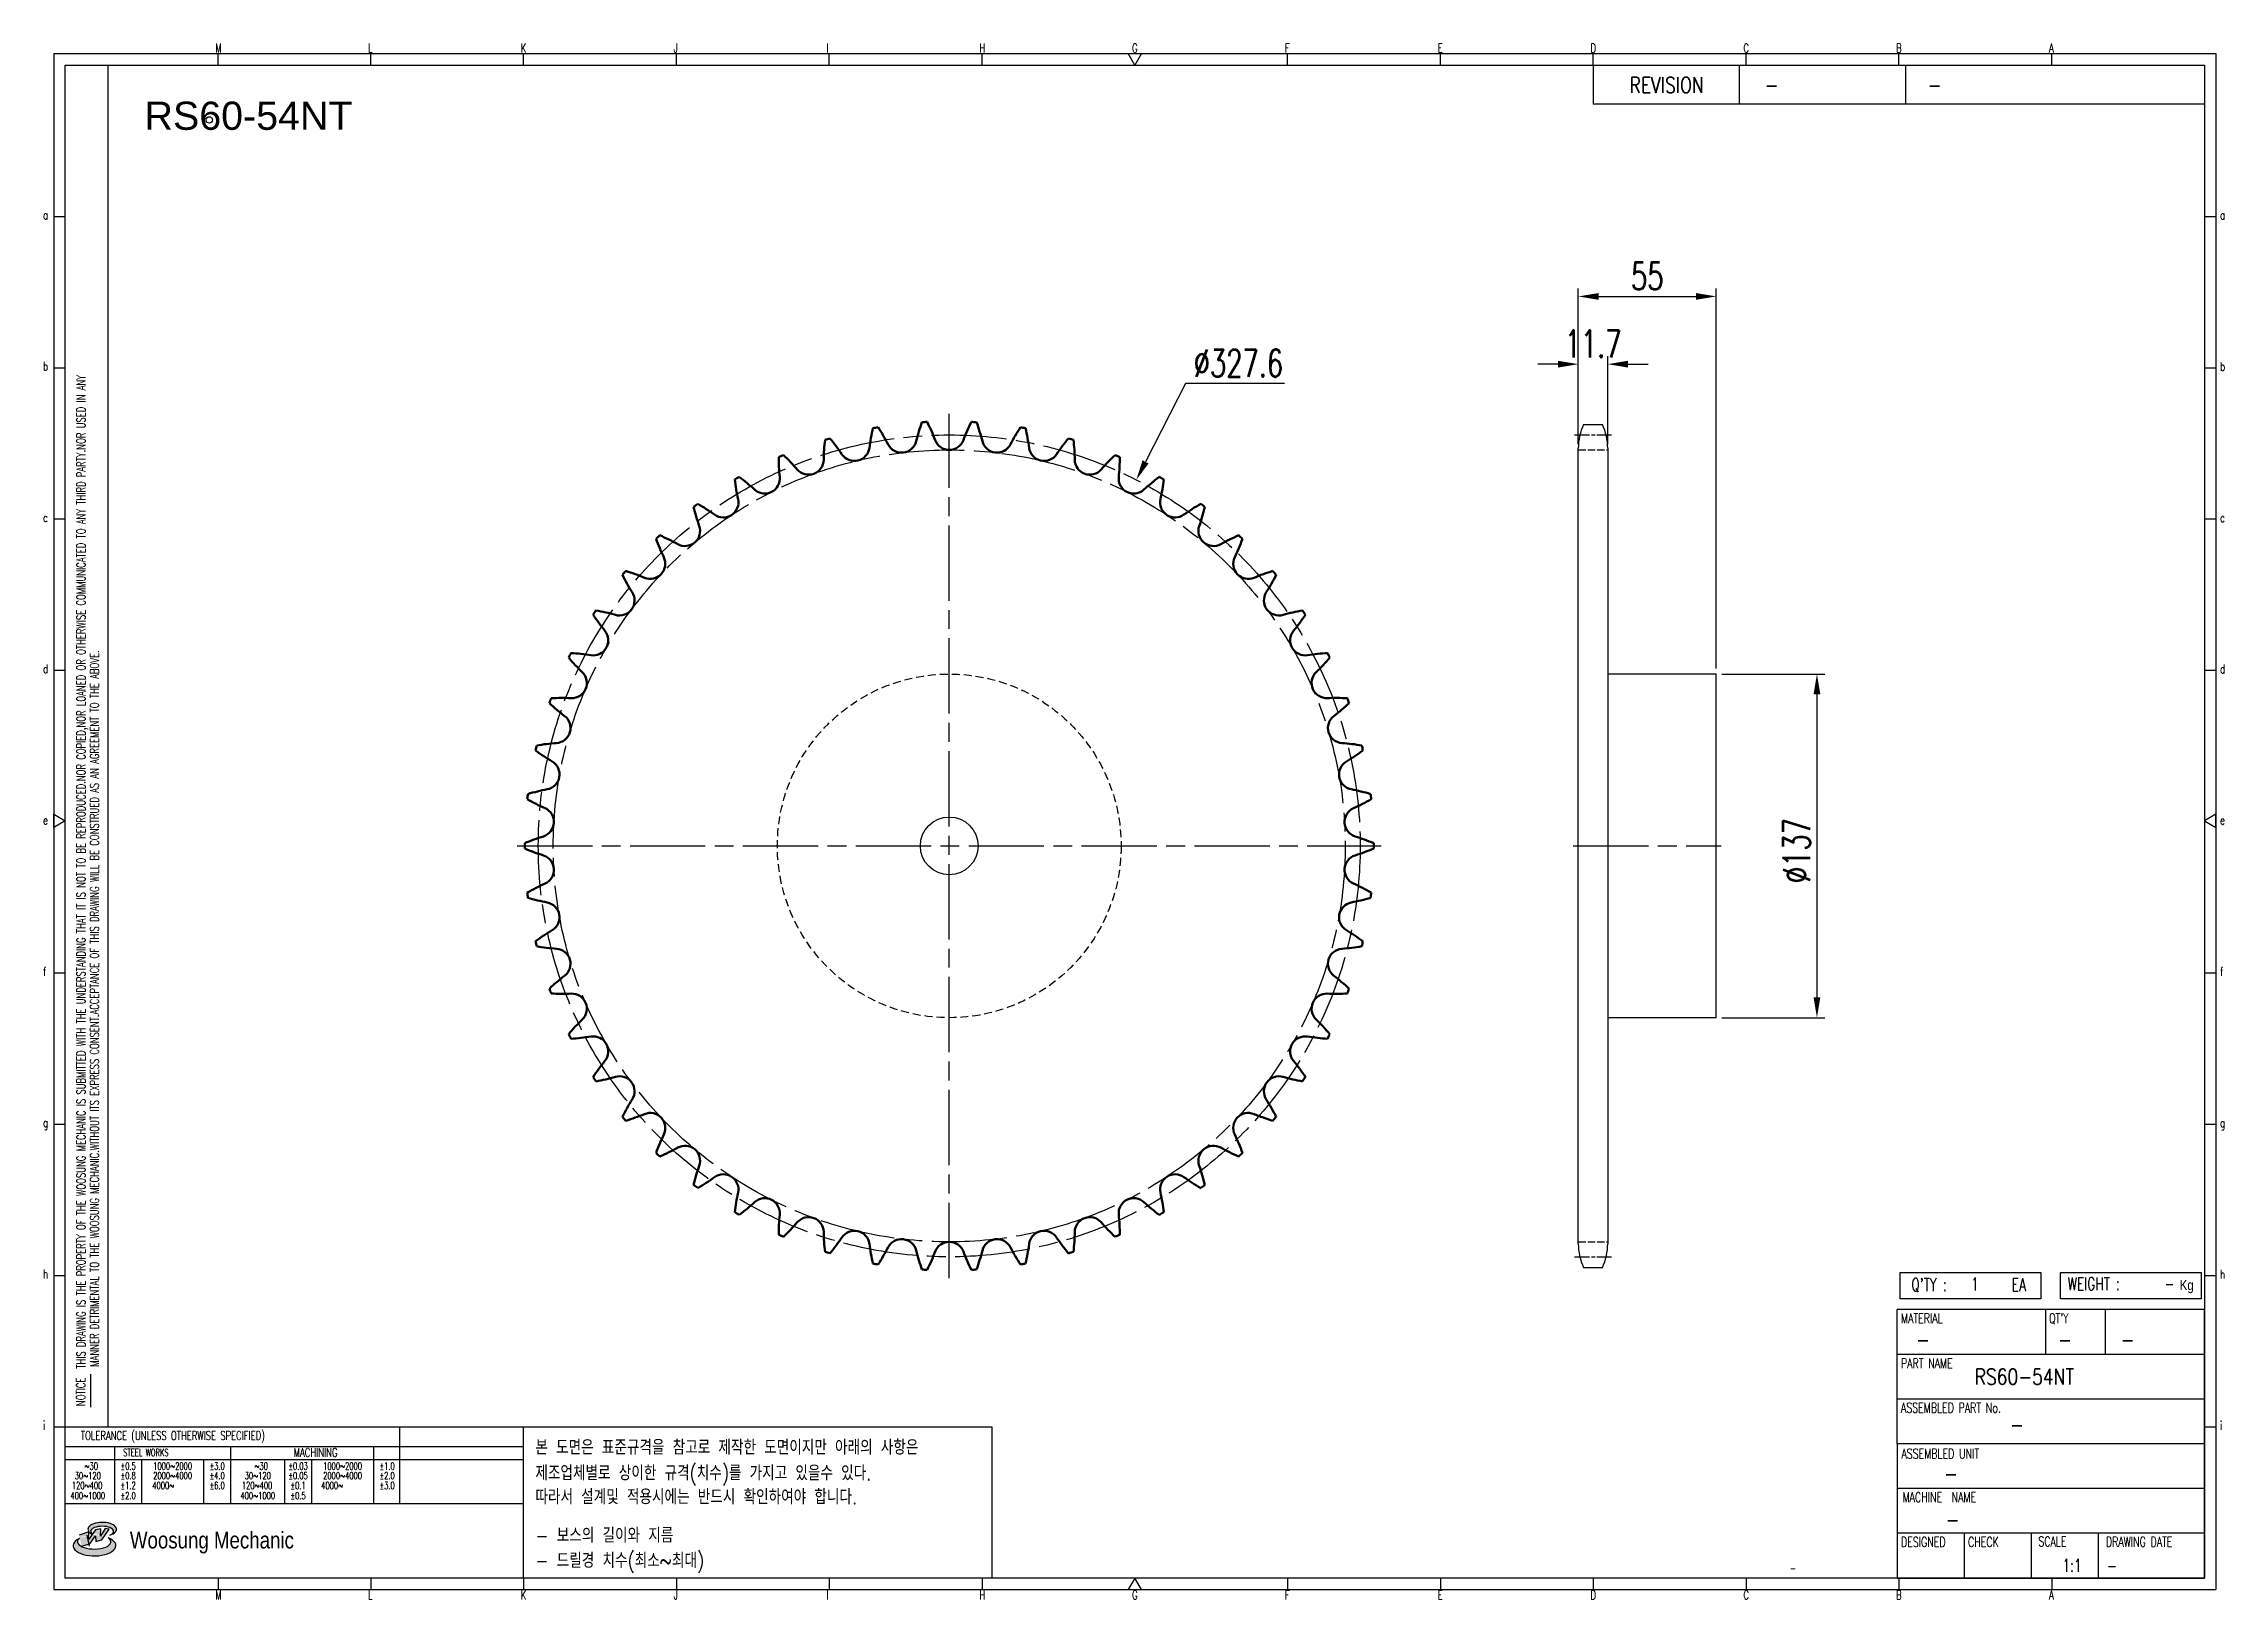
# Model space of a CAD drawing. Header units: millimetres. Extents: x 24039 to 24908, y 28 to 648.
import ezdxf
from ezdxf.enums import TextEntityAlignment as Align

# ---------------------------------------------------------------- set-up
doc = ezdxf.new("R2010")
doc.units = ezdxf.units.MM
for name, pattern in [('AM_ISO02W050', [7.5, 6, -1.5]), ('AM_ISO02W050x2', [3.75, 3, -0.75]), ('AM_ISO08W050', [18, 12, -1.5, 3, -1.5]), ('AM_ISO08W050x2', [9, 6, -0.75, 1.5, -0.75]), ('HIDDEN', [9.525, 6.35, -3.175])]:
    doc.linetypes.add(name, pattern=pattern)
for name, color, linetype, lineweight in [('AM_0N', 7, 'Continuous', 50), ('AM_3N', 6, 'AM_ISO02W050', 25), ('AM_7', 4, 'AM_ISO08W050', 25), ('AM_7N', 4, 'AM_ISO08W050', 25)]:
    doc.layers.add(name, color=color, linetype=linetype, lineweight=lineweight)
for name, color, linetype in [('HL', 2, 'HIDDEN'), ('S-DIM', 7, 'Continuous'), ('TITLE', 7, 'Continuous'), ('도면레이아웃', 7, 'Continuous')]:
    doc.layers.add(name, color=color, linetype=linetype)
doc.styles.add('HAN', font='ROMANS.shx', dxfattribs={"width": 0.7, "bigfont": 'whgtxt.shx'})
doc.styles.add('HKD_ST2', font='romans.shx', dxfattribs={"width": 0.7, "height": 4, "bigfont": '@extfont2.shx'})
doc.styles.add('HSG', font='SIMPLEX.shx', dxfattribs={"width": 0.7, "bigfont": 'HSG.shx'})
doc.styles.add('ROMANS', font='romans.shx', dxfattribs={"width": 0.7, "bigfont": 'whgtxt.shx'})
doc.styles.add('SLDTEXTSTYLE4', font='arial.ttf', dxfattribs={"width": 0.8})
doc.styles.get("Standard").update_dxf_attribs({"font": 'arial.ttf'})
doc.dimstyles.new('APP23', dxfattribs={"dimscale": 4.5, "dimtxt": 2.4, "dimasz": 1.8, "dimexe": 0.7, "dimexo": 0.5, "dimgap": 0.6, "dimtad": 1, "dimtoh": 1, "dimdec": 1, "dimrnd": 0.01, "dimzin": 9, "dimdsep": 46, "dimtxsty": 'HSG', "dimcen": 0, "dimclrd": 1, "dimclre": 1, "dimclrt": 256, "dimazin": 2, "dimtp": 1, "dimtm": 1, "dimtfac": 0.5, "dimtdec": 1, "dimtix": 1, "dimtofl": 0, "dimtmove": 0, "dimatfit": 3, "dimfxl": 0, "dimtvp": 1, "dimtolj": 2, "dimlwd": -1, "dimlwe": -1, "dimarcsym": 0})

# ---------------------------------------------------------------- blocks, each defined once
blk = doc.blocks.new('SUYWSHJH')
at = {"layer": '도면레이아웃'}
h = blk.add_hatch(color=10, dxfattribs=at)
h.paths.add_polyline_path([(1.544, 35.177), (1.554, 34.966), (1.779, 35.034), (2.054, 35.422), (1.908, 35.446), (1.728, 35.167), (1.741, 35.439), (1.547, 35.405), (1.292, 35.041), (1.295, 35.33), (0.943, 35.208), (1.03, 34.8), (1.336, 34.885)])
edge = h.paths.add_edge_path()
edge.add_ellipse((1.795, 35.421), major_axis=(-0.53, 0), ratio=0.487785, start_angle=122.36065, end_angle=403.39574)
edge.add_line((1.411, 35.244), (1.419, 35.261))
edge.add_ellipse((1.798, 35.344), major_axis=(-0.423, 0), ratio=0.444396, start_angle=131.58977, end_angle=386.19408, ccw=False)
edge = h.paths.add_edge_path()
edge.add_ellipse((1.512, 34.815), major_axis=(-0.793, 0), ratio=0.480113, start_angle=314.67633, end_angle=590.85213)
edge.add_ellipse((1.501, 34.958), major_axis=(-0.62, 0), ratio=0.43311, start_angle=331.7024, end_angle=574.42495, ccw=False)
for p, q in [((0, 90.118), (80.15, 90.118)), ((0, 90.118), (0, 33.191)), ((6.089, 89.693), (6.089, 90.118)), ((11.753, 89.693), (11.753, 90.118)), ((17.418, 89.693), (17.418, 90.118)), ((23.082, 89.693), (23.082, 90.118)), ((28.746, 89.693), (28.746, 90.118)), ((34.411, 89.693), (34.411, 90.118)), ((45.739, 89.693), (45.739, 90.118)), ((51.404, 89.693), (51.404, 90.118)), ((57.068, 89.693), (57.068, 90.118)), ((62.732, 89.693), (62.732, 90.118)), ((68.397, 89.693), (68.397, 90.118)), ((74.061, 89.693), (74.061, 90.118)), ((80.15, 90.118), (80.15, 33.191)), ((0, 84.085), (0.425, 84.085)), ((79.725, 84.085), (80.15, 84.085)), ((0, 78.478), (0.425, 78.478)), ((79.725, 78.478), (80.15, 78.478)), ((0, 72.87), (0.425, 72.87)), ((79.725, 72.87), (80.15, 72.87)), ((0, 67.262), (0.425, 67.262)), ((79.725, 67.262), (80.15, 67.262)), ((0, 56.047), (0.425, 56.047)), ((79.725, 56.047), (80.15, 56.047)), ((0, 50.439), (0.425, 50.439)), ((79.725, 50.439), (80.15, 50.439)), ((0, 44.832), (0.425, 44.832)), ((79.725, 44.832), (80.15, 44.832)), ((1.377, 39.947), (1.377, 41.174)), ((0, 39.224), (0.425, 39.224)), ((79.725, 39.224), (80.15, 39.224)), ((0, 33.191), (80.15, 33.191)), ((6.089, 33.616), (6.089, 33.191)), ((11.753, 33.616), (11.753, 33.191)), ((17.418, 33.616), (17.418, 33.191)), ((23.082, 33.616), (23.082, 33.191)), ((28.746, 33.616), (28.746, 33.191)), ((34.411, 33.616), (34.411, 33.191)), ((45.739, 33.616), (45.739, 33.191)), ((51.404, 33.616), (51.404, 33.191)), ((57.068, 33.616), (57.068, 33.191)), ((62.732, 33.616), (62.732, 33.191)), ((68.397, 33.616), (68.397, 33.191)), ((74.061, 33.616), (74.061, 33.191))]:
    blk.add_line(p, q)
at = {"color": 2}
for p, q in [((2.017, 39.224), (2.017, 89.693)), ((0.425, 39.224), (17.418, 39.224)), ((12.816, 39.224), (12.816, 36.382)), ((17.418, 33.616), (17.418, 39.224)), ((0.425, 38.487), (17.418, 38.487)), ((0.425, 38.012), (17.418, 38.012)), ((2.257, 38.487), (2.257, 36.382)), ((3.257, 38.012), (3.257, 36.382)), ((5.557, 38.012), (5.557, 36.382)), ((6.557, 38.5), (6.557, 36.382)), ((8.557, 38.012), (8.557, 36.382)), ((9.557, 38.026), (9.557, 36.382)), ((11.857, 38.487), (11.857, 36.382)), ((0.425, 36.382), (17.418, 36.382))]:
    blk.add_line(p, q, dxfattribs=at)
at = {"color": 6, "ltscale": 0.5}
for p, q in [((57.068, 89.693), (57.068, 88.246)), ((62.47, 89.693), (62.47, 88.246)), ((68.635, 89.693), (68.635, 88.246)), ((79.725, 88.246), (57.068, 88.246)), ((68.336, 38.59), (68.336, 43.563)), ((79.725, 43.563), (68.336, 43.563)), ((73.827, 43.563), (73.827, 41.905)), ((76.037, 43.563), (76.037, 41.905)), ((79.725, 38.59), (79.725, 43.563)), ((79.725, 41.905), (68.336, 41.905)), ((79.725, 40.248), (68.336, 40.248)), ((68.336, 38.59), (68.336, 33.616)), ((79.725, 38.59), (68.336, 38.59)), ((79.725, 33.616), (79.725, 38.59)), ((79.725, 36.932), (68.336, 36.932)), ((79.725, 35.274), (68.336, 35.274)), ((70.822, 33.616), (70.822, 35.274)), ((73.309, 33.616), (73.309, 35.274)), ((75.796, 33.616), (75.796, 35.274)), ((68.336, 33.616), (79.725, 33.616))]:
    blk.add_line(p, q, dxfattribs=at)
for points in [[(40.075, 89.693), (39.83, 90.118), (40.32, 90.118)], [(0.425, 89.693), (79.725, 89.693), (79.725, 33.616), (0.425, 33.616)], [(0.425, 61.679), (0, 61.433), (0, 61.924)], [(79.725, 61.679), (80.15, 61.433), (80.15, 61.924)], [(40.075, 33.616), (39.83, 33.191), (40.32, 33.191)]]:
    blk.add_lwpolyline(points, close=True)
at = {"layer": 'TITLE', "color": 20}
for p, q in [((68.449, 43.961), (68.449, 44.936)), ((68.449, 44.936), (73.654, 44.936)), ((73.654, 44.936), (73.654, 43.961)), ((74.39, 43.961), (74.39, 44.936)), ((74.39, 44.936), (79.595, 44.936)), ((79.595, 44.936), (79.595, 43.961)), ((73.654, 43.961), (68.449, 43.961)), ((79.595, 43.961), (74.39, 43.961))]:
    blk.add_line(p, q, dxfattribs=at)
at = {"layer": '도면레이아웃'}
for p, q in [((1.295, 35.33), (0.943, 35.208)), ((1.03, 34.8), (1.336, 34.885)), ((1.224, 35.208), (1.311, 34.8)), ((1.224, 35.208), (1.224, 35.208)), ((1.547, 35.405), (1.292, 35.041)), ((1.292, 35.041), (1.295, 35.33)), ((1.336, 34.885), (1.544, 35.177)), ((1.419, 35.261), (1.411, 35.244)), ((1.544, 35.177), (1.554, 34.966)), ((1.741, 35.439), (1.547, 35.405)), ((1.554, 34.966), (1.779, 35.034)), ((1.908, 35.446), (1.728, 35.167)), ((1.728, 35.167), (1.741, 35.439)), ((1.779, 35.034), (2.054, 35.422)), ((2.054, 35.422), (1.908, 35.446))]:
    blk.add_line(p, q, dxfattribs=at)
for centre, major_axis, ratio, start_param, end_param in [((1.795, 35.421), (-0.53, 0), 0.487785, 2.135596, 7.040584), ((1.512, 34.815), (-0.793, 0), 0.480113, 5.492138, 10.312315), ((1.501, 34.958), (-0.62, 0), 0.43311, 5.789299, 10.025607), ((1.798, 35.344), (-0.423, 0), 0.444396, 2.296675, 6.740358)]:
    blk.add_ellipse(centre, major_axis=major_axis, ratio=ratio, start_param=start_param, end_param=end_param, dxfattribs=at)
at = {"color": 4, "style": 'HKD_ST2', "width": 0.7}
for s, p in [('M', (5.988, 90.164)), ('L', (11.652, 90.164)), ('K', (17.316, 90.164)), ('J', (22.981, 90.164)), ('I', (28.645, 90.164)), ('H', (34.309, 90.164)), ('G', (39.974, 90.164)), ('F', (45.638, 90.164)), ('E', (51.302, 90.164)), ('D', (56.967, 90.164)), ('C', (62.631, 90.164)), ('B', (68.295, 90.164)), ('A', (73.96, 90.164)), ('a', (-0.395, 83.976)), ('a', (80.305, 83.97)), ('b', (-0.395, 78.368)), ('b', (80.305, 78.362)), ('c', (-0.395, 72.76)), ('c', (80.305, 72.754)), ('d', (-0.395, 67.153)), ('d', (80.305, 67.147)), ('e', (-0.395, 61.545)), ('e', (80.305, 61.539)), ('f', (-0.395, 55.937)), ('f', (80.305, 55.931)), ('g', (-0.395, 50.33)), ('g', (80.305, 50.324)), ('h', (-0.395, 44.722)), ('h', (80.305, 44.716)), ('i', (-0.395, 39.114)), ('i', (80.305, 39.108)), ('M', (5.988, 32.824)), ('L', (11.652, 32.824)), ('K', (17.316, 32.824)), ('J', (22.981, 32.824)), ('I', (28.645, 32.824)), ('H', (34.309, 32.824)), ('G', (39.974, 32.824)), ('F', (45.638, 32.824)), ('E', (51.302, 32.824)), ('D', (56.967, 32.824)), ('C', (62.631, 32.824)), ('B', (68.295, 32.824)), ('A', (73.96, 32.824))]:
    blk.add_text(s, height=0.326, dxfattribs=at).set_placement(p)
for s, height, style, width, p in [('REVISION', 0.5806, 'HAN', 0.8, (58.415, 88.664)), ('-', 0.581, 'HAN', 0.8, (63.426, 88.664)), ('-', 0.581, 'HAN', 0.8, (69.468, 88.664)), ("Q'TY : ", 0.4746, 'HKD_ST2', 0.7, (68.857, 44.253)), ('1', 0.475, 'HKD_ST2', 0.7, (71.071, 44.275)), ('EA', 0.4746, 'HKD_ST2', 0.7, (72.578, 44.253)), ('WEIGHT : ', 0.4746, 'HKD_ST2', 0.7, (74.65, 44.286)), ('-', 0.581, 'HAN', 0.8, (69.029, 42.157)), ('-', 0.581, 'HAN', 0.8, (74.289, 42.157)), ('-', 0.581, 'HAN', 0.8, (76.623, 42.157)), ('-', 0.581, 'HAN', 0.8, (72.515, 39.013)), ('-', 0.581, 'HAN', 0.8, (70.067, 37.189)), ('-', 0.581, 'HAN', 0.8, (70.126, 35.48)), ('1:1', 0.4746, 'HKD_ST2', 0.7, (74.458, 33.848)), ('-', 0.475, 'HKD_ST2', 0.7, (76.112, 33.837))]:
    blk.add_text(s, height=height, dxfattribs=dict(style=style, width=width)).set_placement(p)
at = {"color": 6, "style": 'HKD_ST2', "width": 0.7}
for s, p in [(' THIS DRAWING IS THE PROPERTY OF THE WOOSUNG MECHANIC IS SUBMITTED WITH THE UNDERSTANDING THAT IT IS NOT TO BE REPRODUCED.NOR COPIED,NOR LOANED OR OTHERWISE COMMUNICATED TO ANY THIRD PARTY.NOR USED IN ANY', (1.173, 41.217)), ('MANNER DETRIMENTAL TO THE WOOSUNG MECHANIC.WITHOUT ITS EXPRESS CONSENT.ACCEPTANCE OF THIS DRAWING WILL BE CONSTRUED AS AN AGREEMENT TO THE ABOVE.', (1.672, 41.447))]:
    blk.add_text(s, height=0.326266, rotation=90, dxfattribs=at).set_placement(p)
at = {"style": 'HKD_ST2', "width": 0.7}
blk.add_text('-', height=0.475, dxfattribs=at).set_placement((78.613, 44.286), align=Align.RIGHT)
at = {"color": 4, "style": 'HKD_ST2', "width": 0.7}
for s, height, p in [('MATERIAL', 0.3651, (68.474, 43.425)), ("QT'Y", 0.3651, (73.965, 43.425)), ('PART NAME', 0.3651, (68.474, 41.756)), ('ASSEMBLED PART No.', 0.36511, (68.474, 40.109)), ('ASSEMBLED UNIT', 0.36511, (68.49, 38.408)), ('MACHINE  NAME', 0.36511, (68.532, 36.794)), ('DESIGNED', 0.3651, (68.474, 35.136)), ('CHECK', 0.3651, (70.961, 35.136)), ('SCALE', 0.3651, (73.566, 35.153)), ('DRAWING DATE', 0.36511, (76.071, 35.141))]:
    blk.add_text(s, height=height, dxfattribs=at).set_placement(p, align=Align.TOP_LEFT)
at = {"style": 'HKD_ST2', "width": 0.7}
blk.add_text('NOTICE', height=0.3263, rotation=90, dxfattribs=at).set_placement((1.163, 39.988))
for s, height, style, width, p in [('TOLERANCE (UNLESS OTHERWISE SPECIFIED)', 0.32627, 'HKD_ST2', 0.7, (4.417, 38.896)), ('-', 0.326, 'ROMANS', 0.65, (64.469, 33.975))]:
    blk.add_text(s, height=height, dxfattribs=dict(style=style, width=width)).set_placement(p, align=Align.MIDDLE_CENTER)
at = {"color": 4, "style": 'HKD_ST2', "width": 0.7}
for s, height, p in [('STEEL WORKS', 0.26101, (3.416, 38.268)), ('MACHINING', 0.3263, (9.707, 38.27)), ('%%P0.5', 0.261, (2.757, 37.762)), ('%%P0.8', 0.261, (2.757, 37.411)), ('%%P3.0', 0.261, (6.057, 37.762)), ('%%P4.0', 0.261, (6.057, 37.411)), ('%%P0.03', 0.261, (9.057, 37.762)), ('%%P0.05', 0.261, (9.057, 37.411)), ('%%P1.0', 0.261, (12.357, 37.762)), ('%%P2.0', 0.261, (12.357, 37.411)), ('%%P1.2', 0.261, (2.757, 37.045)), ('%%P2.0', 0.261, (2.757, 36.67)), ('%%P6.0', 0.261, (6.057, 37.045)), ('%%P0.1', 0.261, (9.057, 37.045)), ('%%P0.5', 0.261, (9.057, 36.67)), ('%%P3.0', 0.261, (12.357, 37.045))]:
    blk.add_text(s, height=height, dxfattribs=at).set_placement(p, align=Align.MIDDLE)
for s, height, p in [('30%%126120', 0.261, (1.263, 37.411)), ('%%12630', 0.261, (1.389, 37.762)), ('2000%%1264000', 0.26101, (4.407, 37.411)), ('1000%%1262000', 0.26101, (4.407, 37.762)), ('30%%126120', 0.261, (7.563, 37.411)), ('%%12630', 0.261, (7.689, 37.762)), ('2000%%1264000', 0.26101, (10.707, 37.411)), ('1000%%1262000', 0.26101, (10.707, 37.762)), ('400%%1261000', 0.26101, (1.263, 36.67)), ('120%%126400', 0.26101, (1.237, 37.045)), ('4000%%126', 0.261, (4.061, 37.045)), ('400%%1261000', 0.26101, (7.563, 36.67)), ('120%%126400', 0.26101, (7.537, 37.045)), ('4000%%126', 0.261, (10.321, 37.045))]:
    blk.add_text(s, height=height, dxfattribs=at).set_placement(p, align=Align.MIDDLE_CENTER)
at = {"color": 1, "style": 'SLDTEXTSTYLE4', "width": 0.8}
blk.add_text('Woosung Mechanic', height=0.61957, dxfattribs=at).set_placement((2.822, 34.711))
at = {"layer": 'TITLE', "width": 0.8}
blk.add_text('Kg', height=0.3789, dxfattribs=at).set_placement((78.807, 44.286))
blk = doc.blocks.new('*D2')
at = {"layer": 'Defpoints', "color": 0, "transparency": 16777216}
for p in [(24474.41, 473.93), (24325.28, 182.21)]:
    blk.add_point(p, dxfattribs=at)
at = {"layer": 'S-DIM', "color": 1, "transparency": 16777216}
for p, q in [((24494.07, 512.4), (24478.09, 481.14)), ((24533.49, 512.4), (24494.07, 512.4))]:
    blk.add_line(p, q, dxfattribs=at)
blk.add_solid([(24476.89, 481.76), (24479.3, 480.53), (24474.41, 473.93)], dxfattribs=at)
at = {"layer": 'S-DIM', "transparency": 16777216, "insert": (24515.13, 520.5), "char_height": 10.8, "attachment_point": 5, "style": 'HSG'}
blk.add_mtext('\\A2;∅327.6', dxfattribs=at)
blk = doc.blocks.new('*D3')
at = {"layer": 'Defpoints', "color": 0, "transparency": 16777216}
for p in [(24662.32, 520.1), (24650.62, 485.93), (24662.32, 485.93)]:
    blk.add_point(p, dxfattribs=at)
at = {"layer": 'S-DIM', "color": 1, "transparency": 16777216}
for p, q in [((24650.62, 488.18), (24650.62, 523.25)), ((24662.32, 488.18), (24662.32, 523.25)), ((24642.52, 520.1), (24634.42, 520.1)), ((24670.42, 520.1), (24678.52, 520.1))]:
    blk.add_line(p, q, dxfattribs=at)
for points in [[(24642.52, 521.45), (24642.52, 518.75), (24650.62, 520.1)], [(24670.42, 521.45), (24670.42, 518.75), (24662.32, 520.1)]]:
    blk.add_solid(points, dxfattribs=at)
at = {"layer": 'S-DIM', "transparency": 16777216, "insert": (24656.47, 528.2), "char_height": 10.8, "attachment_point": 5, "style": 'HSG'}
blk.add_mtext('\\A2;11.7', dxfattribs=at)
blk = doc.blocks.new('*D4')
at = {"layer": 'Defpoints', "color": 0, "transparency": 16777216}
for p in [(24705.62, 547.1), (24650.62, 485.93), (24705.62, 396.57)]:
    blk.add_point(p, dxfattribs=at)
at = {"layer": 'S-DIM', "color": 1, "transparency": 16777216}
for p, q in [((24650.62, 488.18), (24650.62, 550.25)), ((24705.62, 398.82), (24705.62, 550.25)), ((24658.72, 547.1), (24697.52, 547.1))]:
    blk.add_line(p, q, dxfattribs=at)
for points in [[(24658.72, 548.45), (24658.72, 545.75), (24650.62, 547.1)], [(24697.52, 548.45), (24697.52, 545.75), (24705.62, 547.1)]]:
    blk.add_solid(points, dxfattribs=at)
at = {"layer": 'S-DIM', "transparency": 16777216, "insert": (24678.12, 555.2), "char_height": 10.8, "attachment_point": 5, "style": 'HSG'}
blk.add_mtext('\\A2;55', dxfattribs=at)
blk = doc.blocks.new('*D5')
at = {"layer": 'Defpoints', "color": 0, "transparency": 16777216}
for p in [(24705.62, 396.57), (24705.62, 259.57), (24745.74, 259.57)]:
    blk.add_point(p, dxfattribs=at)
at = {"layer": 'S-DIM', "color": 1, "transparency": 16777216}
for p, q in [((24707.87, 396.57), (24748.89, 396.57)), ((24745.74, 388.47), (24745.74, 267.67)), ((24707.87, 259.57), (24748.89, 259.57))]:
    blk.add_line(p, q, dxfattribs=at)
for points in [[(24744.39, 388.47), (24747.09, 388.47), (24745.74, 396.57)], [(24744.39, 267.67), (24747.09, 267.67), (24745.74, 259.57)]]:
    blk.add_solid(points, dxfattribs=at)
at = {"layer": 'S-DIM', "transparency": 16777216, "insert": (24737.64, 326.18), "char_height": 10.8, "attachment_point": 5, "rotation": 90, "style": 'HSG'}
blk.add_mtext('\\A2;%%c137', dxfattribs=at)

msp = doc.modelspace()

# ---------------------------------------------------------------- linework, layer by layer
for p, q in [((24652.71, 496.09), (24660.24, 496.09)), ((24650.62, 169.49), (24650.62, 486.59)), ((24662.32, 486.59), (24662.32, 169.49)), ((24705.62, 396.57), (24662.32, 396.57)), ((24705.62, 259.57), (24705.62, 396.57)), ((24705.62, 259.57), (24662.32, 259.57)), ((24652.71, 159.99), (24660.24, 159.99))]:
    msp.add_line(p, q)
at = {"color": 4}
msp.add_lwpolyline([(24230.17, 96.53), (24416.87, 96.53), (24416.87, 36.22), (24230.17, 36.22)], close=True, dxfattribs=at)
for centre, radius in [((24104.85, 617.43), 1.3), ((24399.84, 328.07), 11.5)]:
    msp.add_circle(centre, radius)
for centre, start, end in [((24673.32, 486.59), 155.25994, 180), ((24639.62, 486.59), 0, 24.74006), ((24673.32, 169.49), 180, 204.74006), ((24639.62, 169.49), 335.25994, 0)]:
    msp.add_arc(centre, 22.7, start, end)
at = {"layer": 'AM_0N'}
for centre, radius, start, end in [((24464.25, 469.77), 80.04, 160.1342, 165.83333), ((24399.84, 328.07), 169.25, 92.98634, 93.68033), ((24319.42, 461.34), 80.04, 20.83333, 26.53247), ((24480.27, 461.34), 80.04, 153.46753, 159.16667), ((24399.84, 328.07), 169.25, 86.31967, 87.01366), ((24335.43, 469.77), 80.04, 14.16667, 19.8658), ((24429.83, 480.81), 80.04, 173.46753, 179.16667), ((24399.84, 328.07), 169.25, 106.31967, 107.01366), ((24290.85, 439.2), 80.04, 34.16667, 39.8658), ((24447.36, 476.29), 80.04, 166.80087, 172.5), ((24399.84, 328.07), 169.25, 99.65301, 100.34699), ((24304.49, 451.1), 80.04, 27.5, 33.19913), ((24380.82, 490.83), 6.01, 207.5, 345.83333), ((24399.84, 491.94), 6.01, 200.83333, 339.16667), ((24418.87, 490.83), 6.01, 194.16667, 332.5), ((24495.19, 451.1), 80.04, 146.80087, 152.5), ((24399.84, 328.07), 169.25, 79.65301, 80.34699), ((24352.32, 476.29), 80.04, 7.5, 13.19913), ((24508.83, 439.2), 80.04, 140.1342, 145.83333), ((24399.84, 328.07), 169.25, 72.98634, 73.68033), ((24369.85, 480.81), 80.04, 0.83333, 6.53247), ((24399.84, 328.07), 169.25, 112.98634, 113.68033), ((24411.9, 483.26), 80.04, 180.1342, 185.83333), ((24278.69, 425.79), 80.04, 40.83333, 46.53247), ((24343.79, 482.06), 6.01, 220.83333, 359.16667), ((24362.05, 487.52), 6.01, 214.16667, 352.5), ((24437.63, 487.52), 6.01, 187.5, 325.83333), ((24455.89, 482.06), 6.01, 180.83333, 319.16667), ((24521, 425.79), 80.04, 133.46753, 139.16667), ((24399.84, 328.07), 169.25, 66.31967, 67.01366), ((24387.78, 483.26), 80.04, 354.16667, 359.8658), ((24399.84, 328.07), 169.25, 119.65301, 120.34699), ((24393.8, 483.61), 80.04, 186.80087, 192.5), ((24268.16, 411.07), 80.04, 47.5, 53.19913), ((24326.3, 474.51), 6.01, 227.5, 5.83333), ((24473.39, 474.51), 6.01, 174.16667, 312.5), ((24531.52, 411.07), 80.04, 126.80087, 132.5), ((24399.84, 328.07), 169.25, 59.65301, 60.34699), ((24405.88, 483.61), 80.04, 347.5, 353.19913), ((24399.84, 328.07), 169.25, 126.31967, 127.01366), ((24375.79, 481.85), 80.04, 193.46753, 199.16667), ((24259.42, 395.22), 80.04, 54.16667, 59.8658), ((24309.79, 464.98), 6.01, 234.16667, 12.5), ((24489.89, 464.98), 6.01, 167.5, 305.83333), ((24540.27, 395.22), 80.04, 120.1342, 125.83333), ((24423.9, 481.85), 80.04, 340.83333, 346.53247), ((24399.84, 328.07), 169.25, 52.98634, 53.68033), ((24294.51, 453.6), 6.01, 240.83333, 19.16667), ((24505.18, 453.6), 6.01, 160.83333, 299.16667), ((24399.84, 328.07), 169.25, 132.98634, 133.68033), ((24358.09, 478.02), 80.04, 200.1342, 205.83333), ((24252.57, 378.46), 80.04, 60.83333, 66.53247), ((24547.11, 378.46), 80.04, 113.46753, 119.16667), ((24441.59, 478.02), 80.04, 334.16667, 339.8658), ((24399.84, 328.07), 169.25, 46.31967, 47.01366), ((24399.84, 328.07), 169.25, 139.65301, 140.34699), ((24340.97, 472.16), 80.04, 206.80087, 212.5), ((24247.71, 361.03), 80.04, 67.5, 73.19913), ((24280.64, 440.52), 6.01, 247.5, 25.83333), ((24519.04, 440.52), 6.01, 154.16667, 292.5), ((24551.97, 361.03), 80.04, 106.80087, 112.5), ((24458.72, 472.16), 80.04, 327.5, 333.19913), ((24399.84, 328.07), 169.25, 39.65301, 40.34699), ((24268.39, 425.93), 6.01, 254.16667, 32.5), ((24531.29, 425.93), 6.01, 147.5, 285.83333), ((24399.84, 328.07), 169.25, 146.31967, 147.01366), ((24324.64, 464.35), 80.04, 213.46753, 219.16667), ((24244.92, 343.14), 80.04, 74.16667, 79.8658), ((24554.77, 343.14), 80.04, 100.1342, 105.83333), ((24475.05, 464.35), 80.04, 320.83333, 326.53247), ((24399.84, 328.07), 169.25, 32.98634, 33.68033), ((24257.92, 410), 6.01, 260.83333, 39.16667), ((24541.76, 410), 6.01, 140.83333, 279.16667), ((24399.84, 328.07), 169.25, 152.98634, 153.68033), ((24309.32, 454.7), 80.04, 220.1342, 225.83333), ((24244.21, 325.05), 80.04, 80.83333, 86.53247), ((24555.47, 325.05), 80.04, 93.46753, 99.16667), ((24490.36, 454.7), 80.04, 314.16667, 319.8658), ((24399.84, 328.07), 169.25, 26.31967, 27.01366), ((24249.37, 392.97), 6.01, 267.5, 45.83333), ((24550.31, 392.97), 6.01, 134.16667, 272.5), ((24399.84, 328.07), 169.25, 159.65301, 160.34699), ((24295.24, 443.34), 80.04, 226.80087, 232.5), ((24245.62, 307.01), 80.04, 87.5, 93.19913), ((24554.07, 307.01), 80.04, 86.80087, 92.5), ((24504.45, 443.34), 80.04, 307.5, 313.19913), ((24399.84, 328.07), 169.25, 19.65301, 20.34699), ((24242.85, 375.07), 6.01, 274.16667, 52.5), ((24556.83, 375.07), 6.01, 127.5, 265.83333), ((24399.84, 328.07), 169.25, 166.31967, 167.01366), ((24282.56, 430.41), 80.04, 233.46753, 239.16667), ((24249.1, 289.24), 80.04, 94.16667, 99.8658), ((24550.58, 289.24), 80.04, 80.1342, 85.83333), ((24517.12, 430.41), 80.04, 300.83333, 306.53247), ((24399.84, 328.07), 169.25, 12.98634, 13.68033), ((24238.46, 356.52), 6.01, 280.83333, 59.16667), ((24561.23, 356.52), 6.01, 120.83333, 259.16667), ((24399.84, 328.07), 169.25, 172.98634, 173.68033), ((24254.63, 272.01), 80.04, 100.83333, 106.53247), ((24545.05, 272.01), 80.04, 73.46753, 79.16667), ((24399.84, 328.07), 169.25, 6.31967, 7.01366), ((24271.47, 416.1), 80.04, 240.1342, 245.83333), ((24236.24, 337.6), 6.01, 287.5, 65.83333), ((24563.44, 337.6), 6.01, 114.16667, 252.5), ((24528.21, 416.1), 80.04, 294.16667, 299.8658), ((24262.12, 255.53), 80.04, 107.5, 113.19913), ((24537.56, 255.53), 80.04, 66.80087, 72.5), ((24399.84, 328.07), 169.25, 179.65301, 180.34699), ((24262.12, 400.61), 80.04, 246.80087, 252.5), ((24236.24, 318.54), 6.01, 294.16667, 72.5), ((24563.44, 318.54), 6.01, 107.5, 245.83333), ((24537.56, 400.61), 80.04, 287.5, 293.19913), ((24399.84, 328.07), 169.25, 359.65301, 0.34699), ((24271.47, 240.03), 80.04, 114.16667, 119.8658), ((24528.21, 240.03), 80.04, 60.1342, 65.83333), ((24399.84, 328.07), 169.25, 186.31967, 187.01366), ((24254.63, 384.13), 80.04, 253.46753, 259.16667), ((24238.46, 299.61), 6.01, 300.83333, 79.16667), ((24561.23, 299.61), 6.01, 100.83333, 239.16667), ((24545.05, 384.13), 80.04, 280.83333, 286.53247), ((24399.84, 328.07), 169.25, 352.98634, 353.68033), ((24282.56, 225.72), 80.04, 120.83333, 126.53247), ((24399.84, 328.07), 169.25, 192.98634, 193.68033), ((24249.1, 366.89), 80.04, 260.1342, 265.83333), ((24242.85, 281.07), 6.01, 307.5, 85.83333), ((24556.83, 281.07), 6.01, 94.16667, 232.5), ((24550.58, 366.89), 80.04, 274.16667, 279.8658), ((24517.12, 225.72), 80.04, 53.46753, 59.16667), ((24399.84, 328.07), 169.25, 346.31967, 347.01366), ((24295.24, 212.8), 80.04, 127.5, 133.19913), ((24399.84, 328.07), 169.25, 199.65301, 200.34699), ((24504.45, 212.8), 80.04, 46.80087, 52.5), ((24399.84, 328.07), 169.25, 339.65301, 340.34699), ((24245.62, 349.13), 80.04, 266.80087, 272.5), ((24249.37, 263.16), 6.01, 314.16667, 92.5), ((24550.31, 263.16), 6.01, 87.5, 225.83333), ((24554.07, 349.13), 80.04, 267.5, 273.19913), ((24309.32, 201.44), 80.04, 134.16667, 139.8658), ((24399.84, 328.07), 169.25, 206.31967, 207.01366), ((24257.92, 246.13), 6.01, 320.83333, 99.16667), ((24541.76, 246.13), 6.01, 80.83333, 219.16667), ((24490.36, 201.44), 80.04, 40.1342, 45.83333), ((24399.84, 328.07), 169.25, 332.98634, 333.68033), ((24244.21, 331.08), 80.04, 273.46753, 279.16667), ((24555.47, 331.08), 80.04, 260.83333, 266.53247), ((24324.64, 191.78), 80.04, 140.83333, 146.53247), ((24399.84, 328.07), 169.25, 212.98634, 213.68033), ((24244.92, 312.99), 80.04, 280.1342, 285.83333), ((24268.39, 230.21), 6.01, 327.5, 105.83333), ((24531.29, 230.21), 6.01, 74.16667, 212.5), ((24554.77, 312.99), 80.04, 254.16667, 259.8658), ((24475.05, 191.78), 80.04, 33.46753, 39.16667), ((24399.84, 328.07), 169.25, 326.31967, 327.01366), ((24340.97, 183.97), 80.04, 147.5, 153.19913), ((24458.72, 183.97), 80.04, 26.80087, 32.5), ((24399.84, 328.07), 169.25, 219.65301, 220.34699), ((24247.71, 295.11), 80.04, 286.80087, 292.5), ((24280.64, 215.61), 6.01, 334.16667, 112.5), ((24519.04, 215.61), 6.01, 67.5, 205.83333), ((24551.97, 295.11), 80.04, 247.5, 253.19913), ((24399.84, 328.07), 169.25, 319.65301, 320.34699), ((24358.09, 178.11), 80.04, 154.16667, 159.8658), ((24441.59, 178.11), 80.04, 20.1342, 25.83333), ((24399.84, 328.07), 169.25, 226.31967, 227.01366), ((24252.57, 277.67), 80.04, 293.46753, 299.16667), ((24294.51, 202.53), 6.01, 340.83333, 119.16667), ((24375.79, 174.28), 80.04, 160.83333, 166.53247), ((24505.18, 202.53), 6.01, 60.83333, 199.16667), ((24423.9, 174.28), 80.04, 13.46753, 19.16667), ((24547.11, 277.67), 80.04, 240.83333, 246.53247), ((24399.84, 328.07), 169.25, 312.98634, 313.68033), ((24399.84, 328.07), 169.25, 232.98634, 233.68033), ((24259.42, 260.91), 80.04, 300.1342, 305.83333), ((24309.79, 191.15), 6.01, 347.5, 125.83333), ((24489.89, 191.15), 6.01, 54.16667, 192.5), ((24540.27, 260.91), 80.04, 234.16667, 239.8658), ((24399.84, 328.07), 169.25, 306.31967, 307.01366), ((24393.8, 172.53), 80.04, 167.5, 173.19913), ((24268.16, 245.07), 80.04, 306.80087, 312.5), ((24326.3, 181.62), 6.01, 354.16667, 132.5), ((24473.39, 181.62), 6.01, 47.5, 185.83333), ((24531.52, 245.07), 80.04, 227.5, 233.19913), ((24405.88, 172.53), 80.04, 6.80087, 12.5), ((24399.84, 328.07), 169.25, 239.65301, 240.34699), ((24411.9, 172.88), 80.04, 174.16667, 179.8658), ((24278.69, 230.34), 80.04, 313.46753, 319.16667), ((24343.79, 174.08), 6.01, 0.83333, 139.16667), ((24429.83, 175.33), 80.04, 180.83333, 186.53247), ((24362.05, 168.61), 6.01, 7.5, 145.83333), ((24437.63, 168.61), 6.01, 34.16667, 172.5), ((24369.85, 175.33), 80.04, 353.46753, 359.16667), ((24455.89, 174.08), 6.01, 40.83333, 179.16667), ((24521, 230.34), 80.04, 220.83333, 226.53247), ((24387.78, 172.88), 80.04, 0.1342, 5.83333), ((24399.84, 328.07), 169.25, 299.65301, 300.34699), ((24399.84, 328.07), 169.25, 246.31967, 247.01366), ((24399.84, 328.07), 169.25, 252.98634, 253.68033), ((24290.85, 216.94), 80.04, 320.1342, 325.83333), ((24447.36, 179.84), 80.04, 187.5, 193.19913), ((24304.49, 205.03), 80.04, 326.80087, 332.5), ((24380.82, 165.3), 6.01, 14.16667, 152.5), ((24464.25, 186.36), 80.04, 194.16667, 199.8658), ((24319.42, 194.8), 80.04, 333.46753, 339.16667), ((24399.84, 164.19), 6.01, 20.83333, 159.16667), ((24480.27, 194.8), 80.04, 200.83333, 206.53247), ((24335.43, 186.36), 80.04, 340.1342, 345.83333), ((24418.87, 165.3), 6.01, 27.5, 165.83333), ((24495.19, 205.03), 80.04, 207.5, 213.19913), ((24352.32, 179.84), 80.04, 346.80087, 352.5), ((24508.83, 216.94), 80.04, 214.16667, 219.8658), ((24399.84, 328.07), 169.25, 286.31967, 287.01366), ((24399.84, 328.07), 169.25, 292.98634, 293.68033), ((24399.84, 328.07), 169.25, 259.65301, 260.34699), ((24399.84, 328.07), 169.25, 266.31967, 267.01366), ((24399.84, 328.07), 169.25, 272.98634, 273.68033), ((24399.84, 328.07), 169.25, 279.65301, 280.34699)]:
    msp.add_arc(centre, radius, start, end, dxfattribs=at)
at = {"layer": 'AM_3N', "linetype": 'AM_ISO02W050x2'}
for p, q in [((24650.62, 485.93), (24662.32, 485.93)), ((24650.62, 170.21), (24662.32, 170.21))]:
    msp.add_line(p, q, dxfattribs=at)
at = {"layer": 'AM_7', "linetype": 'AM_ISO08W050x2', "ltscale": 5}
for p, q in [((24399.84, 155.81), (24399.84, 500.32)), ((24227.59, 328.07), (24572.09, 328.07)), ((24648.62, 328.07), (24707.62, 328.07))]:
    msp.add_line(p, q, dxfattribs=at)
for radius in [163.82, 157.86]:
    msp.add_circle((24399.84, 328.07), radius, dxfattribs=at)
at = {"layer": 'AM_7N', "linetype": 'AM_ISO08W050x2'}
for p, q in [((24649.06, 491.88), (24663.89, 491.88)), ((24649.06, 164.19), (24663.89, 164.19))]:
    msp.add_line(p, q, dxfattribs=at)
at = {"layer": 'HL', "ltscale": 0.5}
msp.add_circle((24399.84, 328.07), 68.5, dxfattribs=at)

# ---------------------------------------------------------------- block references
at = {"xscale": 10.75447907473552, "yscale": 10.75447907473552, "zscale": 10.75447907473552}
msp.add_blockref('SUYWSHJH', (24042.85, -325.3), dxfattribs=at)

# ---------------------------------------------------------------- texts
at = {"color": 2}
msp.add_text('RS60-54NT', height=11.237, dxfattribs=at).set_placement((24079.06, 613.51))
at = {"style": 'HAN', "width": 0.8}
msp.add_text('RS60-54NT', height=6.244, dxfattribs=at).set_placement((24808.64, 113.33))
at = {"color": 4, "style": 'HAN', "width": 0.8}
for s, p in [('본 도면은 표준규격을 참고로 제작한 도면이지만 아래의 사항은', (24234.85, 85.37)), ('제조업체별로 상이한 규격(치수)를 가지고 있을수 있다.', (24234.85, 75.13)), ('따라서 설계및 적용시에는 반드시 확인하여야 합니다.', (24234.85, 65.62)), ('- 보스의 길이와 지름', (24234.85, 50.3)), ('- 드릴경 치수(최소~최대)', (24234.85, 40.24))]:
    msp.add_text(s, height=5.9081, dxfattribs=at).set_placement(p)

# ---------------------------------------------------------------- dimensions: what is measured, and where the dimension line sits
at = {"layer": 'S-DIM'}
dim = msp.add_linear_dim(base=(24705.62, 547.1), p1=(24650.62, 485.93), p2=(24705.62, 396.57), dimstyle='APP23', dxfattribs=at)
dim.commit()
dim.dimension.update_dxf_attribs({"geometry": '*D4', "text_midpoint": (24678.12, 555.2)})
dim = msp.add_linear_dim(base=(24662.32, 520.1), p1=(24650.62, 485.93), p2=(24662.32, 485.93), dimstyle='APP23', dxfattribs=at)
dim.commit()
dim.dimension.update_dxf_attribs({"geometry": '*D3', "text_midpoint": (24656.47, 520.1), "dimtype": 128})
dim = msp.add_diameter_dim_2p(p1=(24325.28, 182.21), p2=(24474.41, 473.93), dimstyle='APP23', dxfattribs=at)
dim.commit()
dim.dimension.update_dxf_attribs({"geometry": '*D2', "text_midpoint": (24515.13, 512.4), "dimtype": 131})
dim = msp.add_linear_dim(base=(24745.74, 259.57), p1=(24705.62, 396.57), p2=(24705.62, 259.57), angle=90, text='%%c<>', dimstyle='APP23', dxfattribs=at)
dim.commit()
dim.dimension.update_dxf_attribs({"geometry": '*D5', "text_midpoint": (24745.74, 326.18), "dimtype": 128})

doc.saveas('drawing.dxf')
